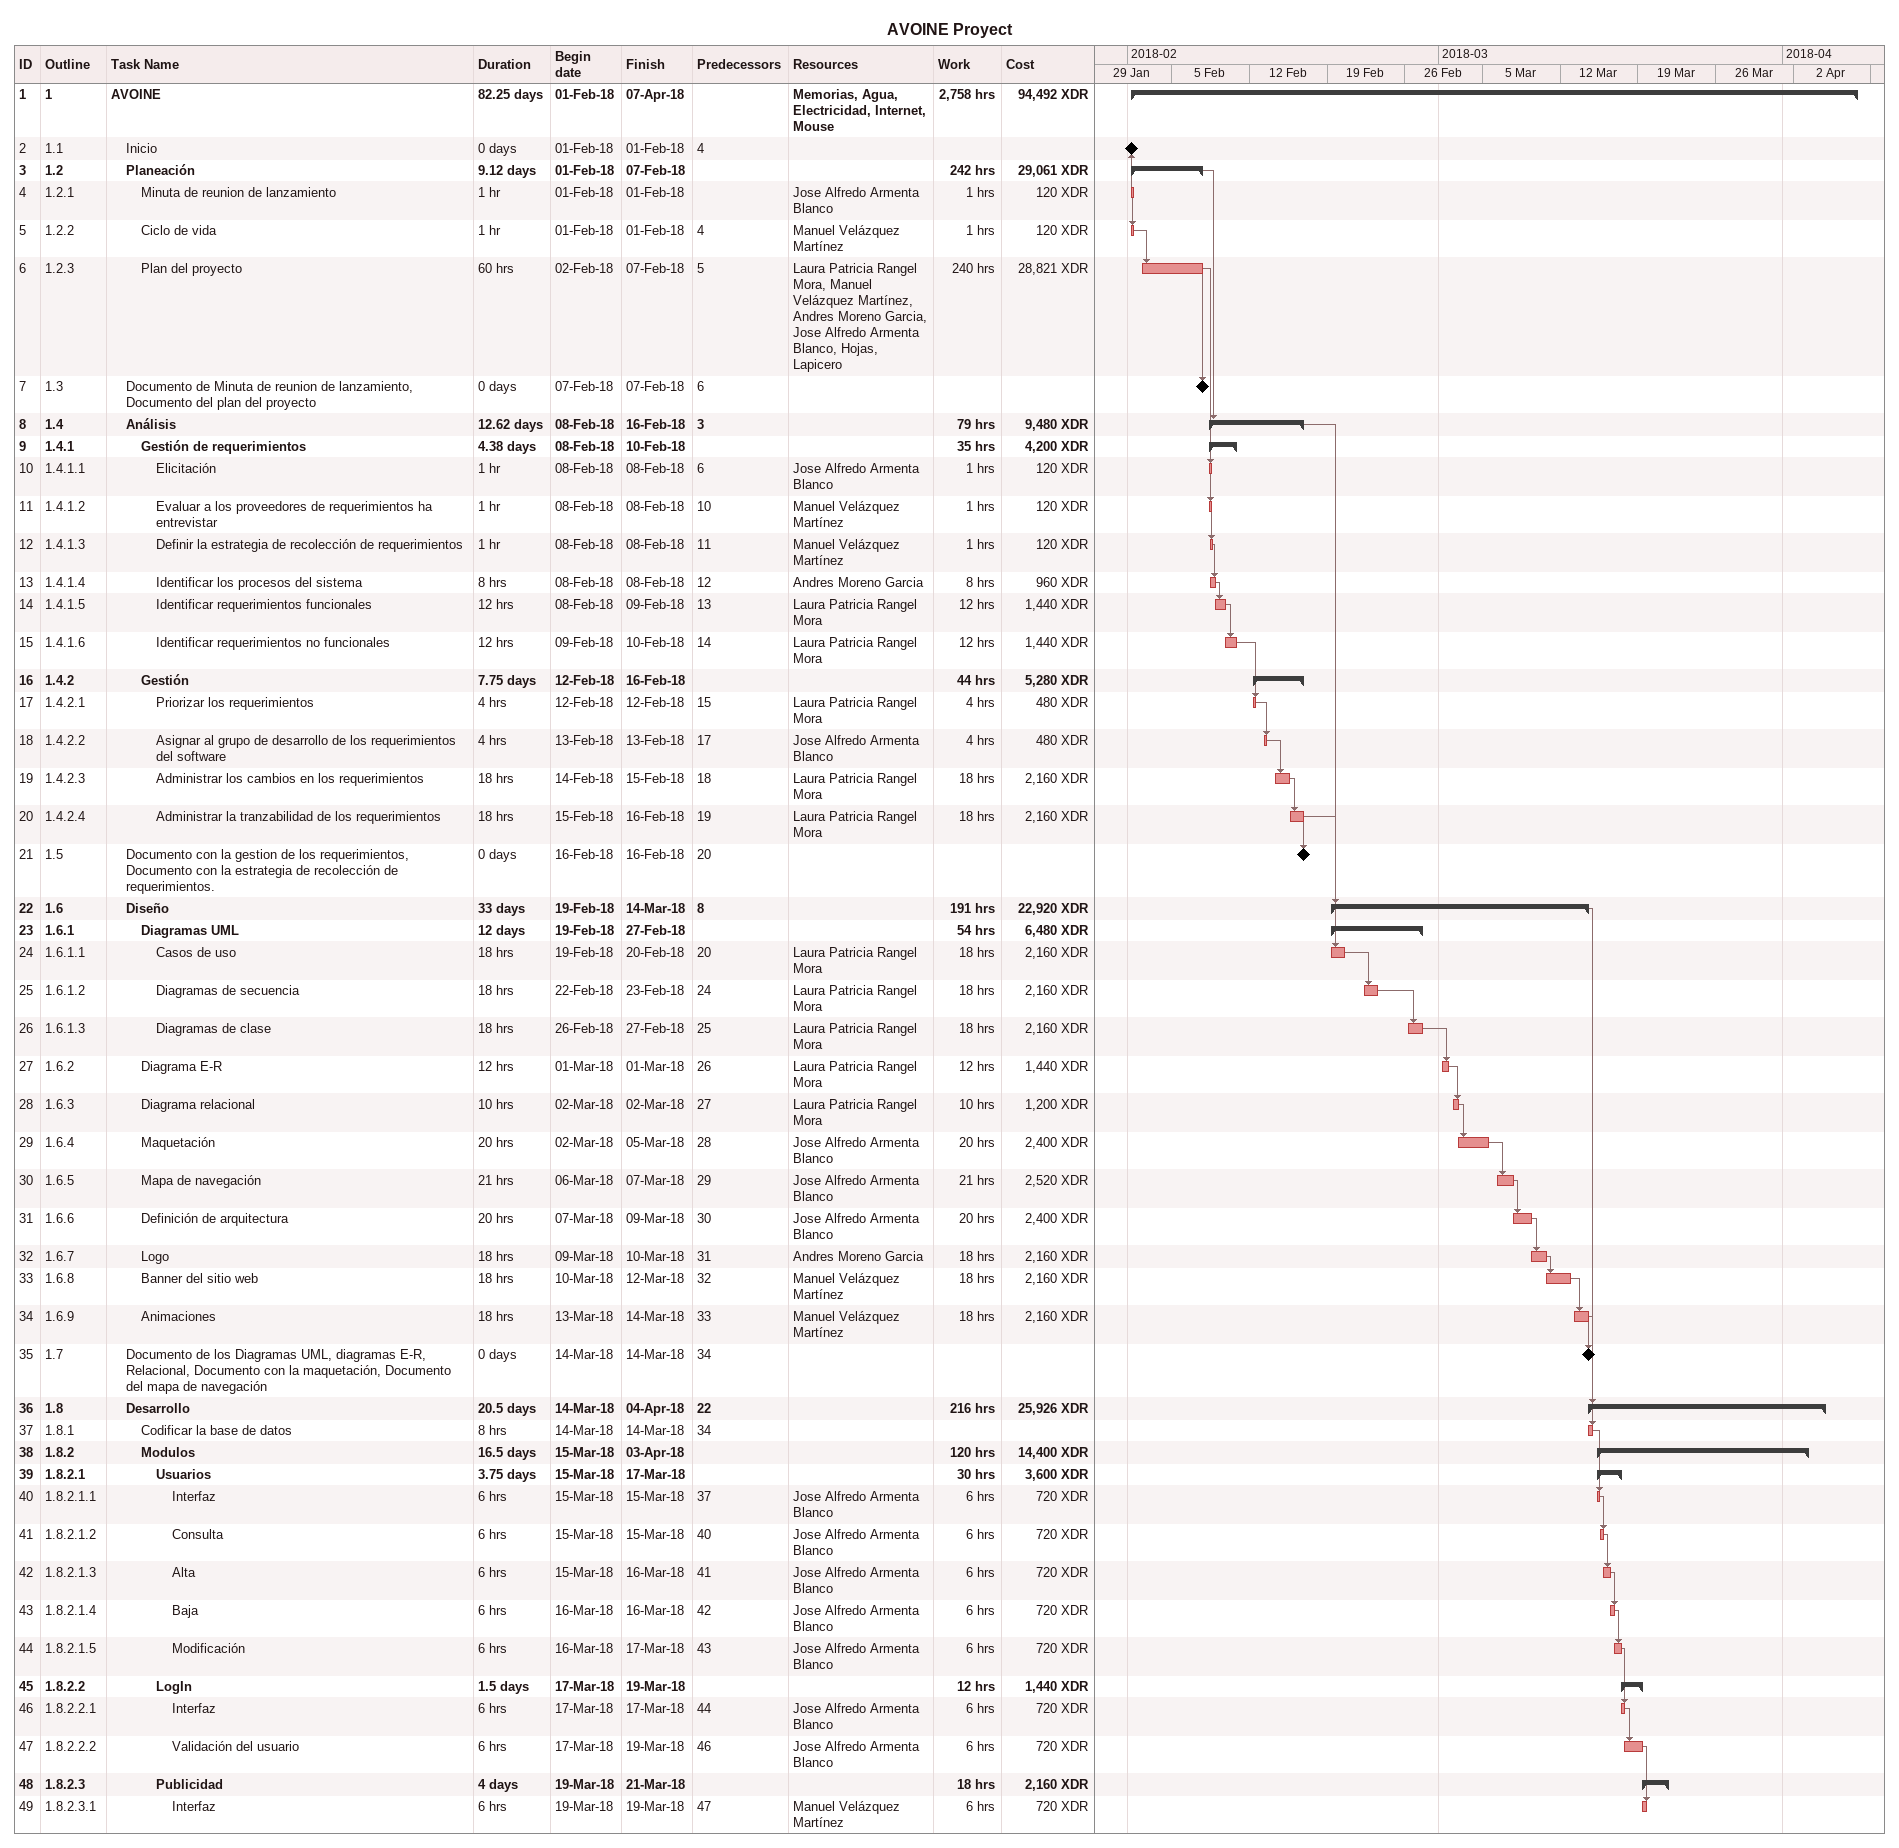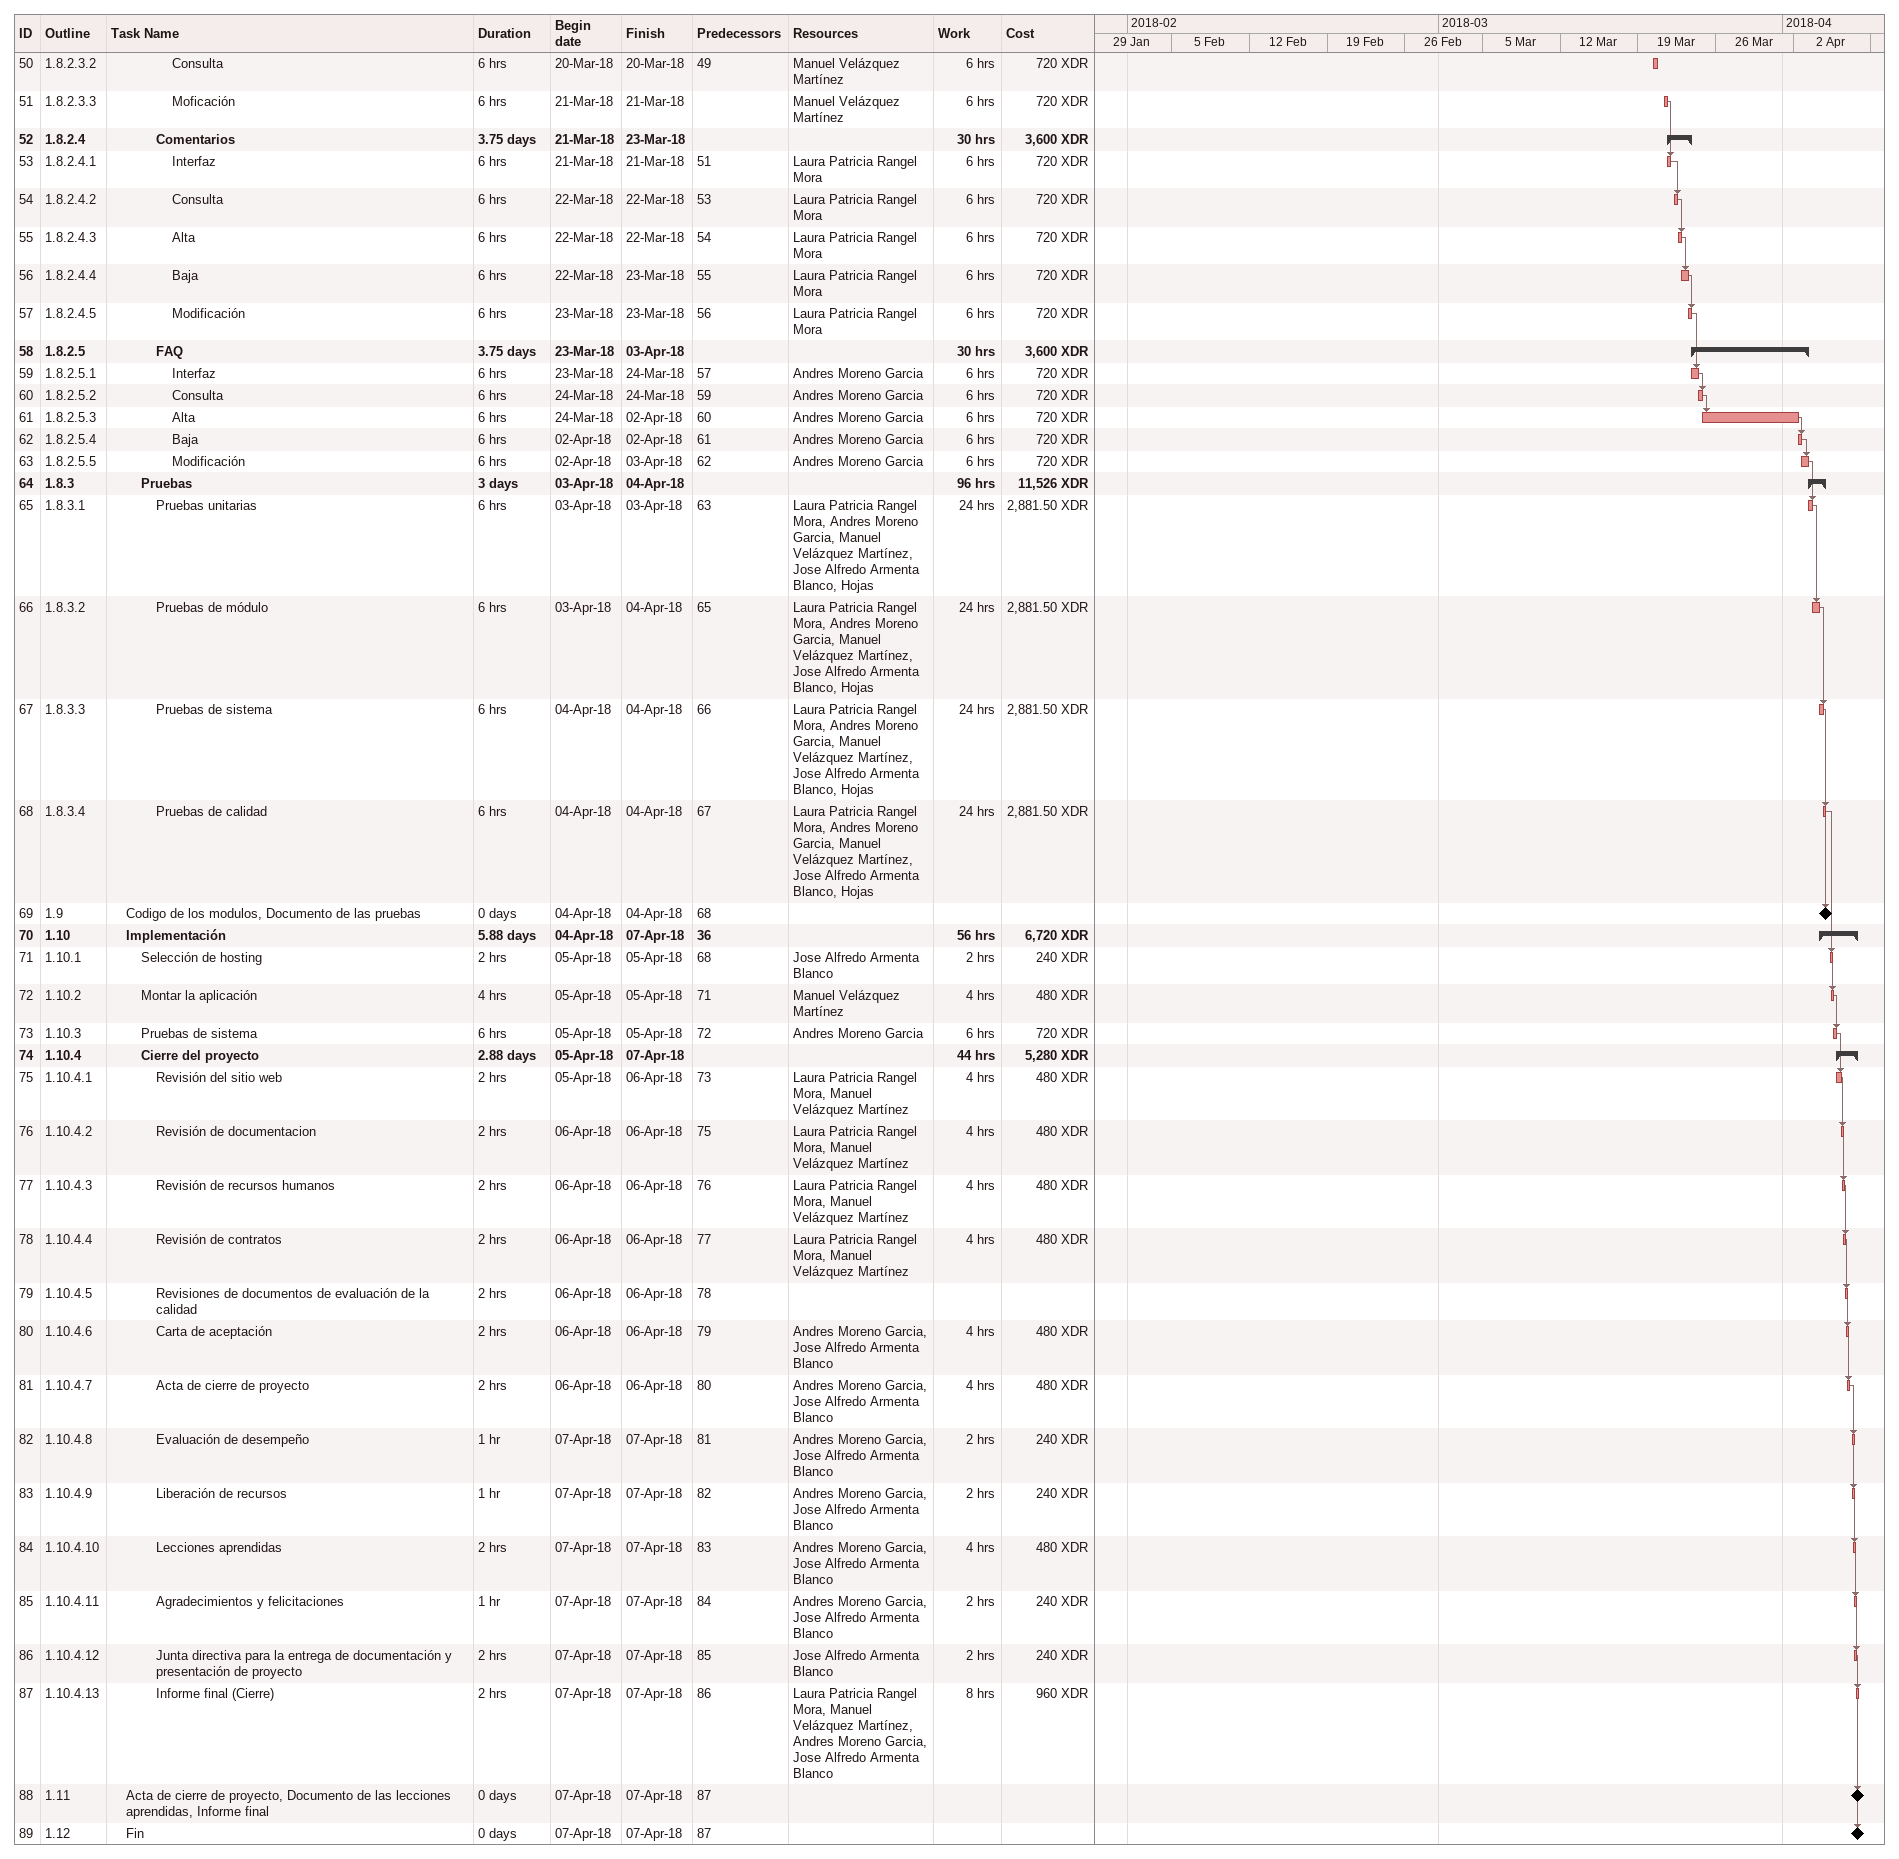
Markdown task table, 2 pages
AVOINE Proyect

| ID | WBS | Task | Duration | Start | Finish | Predecessors | Resources | Work (h) | Cost (XDR) |
|---|---|---|---|---|---|---|---|---|---|
| 1 | 1 | **AVOINE** | 82.25d | 2018-02-01 | 2018-04-07 |  | Memorias, Agua, Electricidad, Internet, Mouse | 2758 | 94492 |
| 2 | 1.1 | Inicio | 0d | 2018-02-01 | 2018-02-01 | 4 |  |  |  |
| 3 | 1.2 | **Planeación** | 9.12d | 2018-02-01 | 2018-02-07 |  |  | 242 | 29061 |
| 4 | 1.2.1 | Minuta de reunion de lanzamiento | 1h | 2018-02-01 | 2018-02-01 |  | Jose Alfredo Armenta Blanco | 1 | 120 |
| 5 | 1.2.2 | Ciclo de vida | 1h | 2018-02-01 | 2018-02-01 | 4 | Manuel Velázquez Martínez | 1 | 120 |
| 6 | 1.2.3 | Plan del proyecto | 60h | 2018-02-02 | 2018-02-07 | 5 | Laura Patricia Rangel Mora, Manuel Velázquez Martínez, Andres Moreno Garcia, Jose Alfredo Armenta Blanco, Hojas, Lapicero | 240 | 28821 |
| 7 | 1.3 | Documento de Minuta de reunion de lanzamiento, Documento del plan del proyecto | 0d | 2018-02-07 | 2018-02-07 | 6 |  |  |  |
| 8 | 1.4 | **Análisis** | 12.62d | 2018-02-08 | 2018-02-16 | 3 |  | 79 | 9480 |
| 9 | 1.4.1 | **Gestión de requerimientos** | 4.38d | 2018-02-08 | 2018-02-10 |  |  | 35 | 4200 |
| 10 | 1.4.1.1 | Elicitación | 1h | 2018-02-08 | 2018-02-08 | 6 | Jose Alfredo Armenta Blanco | 1 | 120 |
| 11 | 1.4.1.2 | Evaluar a los proveedores de requerimientos ha entrevistar | 1h | 2018-02-08 | 2018-02-08 | 10 | Manuel Velázquez Martínez | 1 | 120 |
| 12 | 1.4.1.3 | Definir la estrategia de recolección de requerimientos | 1h | 2018-02-08 | 2018-02-08 | 11 | Manuel Velázquez Martínez | 1 | 120 |
| 13 | 1.4.1.4 | Identificar los procesos del sistema | 8h | 2018-02-08 | 2018-02-08 | 12 | Andres Moreno Garcia | 8 | 960 |
| 14 | 1.4.1.5 | Identificar requerimientos funcionales | 12h | 2018-02-08 | 2018-02-09 | 13 | Laura Patricia Rangel Mora | 12 | 1440 |
| 15 | 1.4.1.6 | Identificar requerimientos no funcionales | 12h | 2018-02-09 | 2018-02-10 | 14 | Laura Patricia Rangel Mora | 12 | 1440 |
| 16 | 1.4.2 | **Gestión** | 7.75d | 2018-02-12 | 2018-02-16 |  |  | 44 | 5280 |
| 17 | 1.4.2.1 | Priorizar los requerimientos | 4h | 2018-02-12 | 2018-02-12 | 15 | Laura Patricia Rangel Mora | 4 | 480 |
| 18 | 1.4.2.2 | Asignar al grupo de desarrollo de los requerimientos del software | 4h | 2018-02-13 | 2018-02-13 | 17 | Jose Alfredo Armenta Blanco | 4 | 480 |
| 19 | 1.4.2.3 | Administrar los cambios en los requerimientos | 18h | 2018-02-14 | 2018-02-15 | 18 | Laura Patricia Rangel Mora | 18 | 2160 |
| 20 | 1.4.2.4 | Administrar la tranzabilidad de los requerimientos | 18h | 2018-02-15 | 2018-02-16 | 19 | Laura Patricia Rangel Mora | 18 | 2160 |
| 21 | 1.5 | Documento con la gestion de los requerimientos, Documento con la estrategia de recolección de requerimientos. | 0d | 2018-02-16 | 2018-02-16 | 20 |  |  |  |
| 22 | 1.6 | **Diseño** | 33d | 2018-02-19 | 2018-03-14 | 8 |  | 191 | 22920 |
| 23 | 1.6.1 | **Diagramas UML** | 12d | 2018-02-19 | 2018-02-27 |  |  | 54 | 6480 |
| 24 | 1.6.1.1 | Casos de uso | 18h | 2018-02-19 | 2018-02-20 | 20 | Laura Patricia Rangel Mora | 18 | 2160 |
| 25 | 1.6.1.2 | Diagramas de secuencia | 18h | 2018-02-22 | 2018-02-23 | 24 | Laura Patricia Rangel Mora | 18 | 2160 |
| 26 | 1.6.1.3 | Diagramas de clase | 18h | 2018-02-26 | 2018-02-27 | 25 | Laura Patricia Rangel Mora | 18 | 2160 |
| 27 | 1.6.2 | Diagrama E-R | 12h | 2018-03-01 | 2018-03-01 | 26 | Laura Patricia Rangel Mora | 12 | 1440 |
| 28 | 1.6.3 | Diagrama relacional | 10h | 2018-03-02 | 2018-03-02 | 27 | Laura Patricia Rangel Mora | 10 | 1200 |
| 29 | 1.6.4 | Maquetación | 20h | 2018-03-02 | 2018-03-05 | 28 | Jose Alfredo Armenta Blanco | 20 | 2400 |
| 30 | 1.6.5 | Mapa de navegación | 21h | 2018-03-06 | 2018-03-07 | 29 | Jose Alfredo Armenta Blanco | 21 | 2520 |
| 31 | 1.6.6 | Definición de arquitectura | 20h | 2018-03-07 | 2018-03-09 | 30 | Jose Alfredo Armenta Blanco | 20 | 2400 |
| 32 | 1.6.7 | Logo | 18h | 2018-03-09 | 2018-03-10 | 31 | Andres Moreno Garcia | 18 | 2160 |
| 33 | 1.6.8 | Banner del sitio web | 18h | 2018-03-10 | 2018-03-12 | 32 | Manuel Velázquez Martínez | 18 | 2160 |
| 34 | 1.6.9 | Animaciones | 18h | 2018-03-13 | 2018-03-14 | 33 | Manuel Velázquez Martínez | 18 | 2160 |
| 35 | 1.7 | Documento de los Diagramas UML, diagramas E-R, Relacional, Documento con la maquetación, Documento del mapa de navegación | 0d | 2018-03-14 | 2018-03-14 | 34 |  |  |  |
| 36 | 1.8 | **Desarrollo** | 20.5d | 2018-03-14 | 2018-04-04 | 22 |  | 216 | 25926 |
| 37 | 1.8.1 | Codificar la base de datos | 8h | 2018-03-14 | 2018-03-14 | 34 |  |  |  |
| 38 | 1.8.2 | **Modulos** | 16.5d | 2018-03-15 | 2018-04-03 |  |  | 120 | 14400 |
| 39 | 1.8.2.1 | **Usuarios** | 3.75d | 2018-03-15 | 2018-03-17 |  |  | 30 | 3600 |
| 40 | 1.8.2.1.1 | Interfaz | 6h | 2018-03-15 | 2018-03-15 | 37 | Jose Alfredo Armenta Blanco | 6 | 720 |
| 41 | 1.8.2.1.2 | Consulta | 6h | 2018-03-15 | 2018-03-15 | 40 | Jose Alfredo Armenta Blanco | 6 | 720 |
| 42 | 1.8.2.1.3 | Alta | 6h | 2018-03-15 | 2018-03-16 | 41 | Jose Alfredo Armenta Blanco | 6 | 720 |
| 43 | 1.8.2.1.4 | Baja | 6h | 2018-03-16 | 2018-03-16 | 42 | Jose Alfredo Armenta Blanco | 6 | 720 |
| 44 | 1.8.2.1.5 | Modificación | 6h | 2018-03-16 | 2018-03-17 | 43 | Jose Alfredo Armenta Blanco | 6 | 720 |
| 45 | 1.8.2.2 | **LogIn** | 1.5d | 2018-03-17 | 2018-03-19 |  |  | 12 | 1440 |
| 46 | 1.8.2.2.1 | Interfaz | 6h | 2018-03-17 | 2018-03-17 | 44 | Jose Alfredo Armenta Blanco | 6 | 720 |
| 47 | 1.8.2.2.2 | Validación del usuario | 6h | 2018-03-17 | 2018-03-19 | 46 | Jose Alfredo Armenta Blanco | 6 | 720 |
| 48 | 1.8.2.3 | **Publicidad** | 4d | 2018-03-19 | 2018-03-21 |  |  | 18 | 2160 |
| 49 | 1.8.2.3.1 | Interfaz | 6h | 2018-03-19 | 2018-03-19 | 47 | Manuel Velázquez Martínez | 6 | 720 |
| 50 | 1.8.2.3.2 | Consulta | 6h | 2018-03-20 | 2018-03-20 | 49 | Manuel Velázquez Martínez | 6 | 720 |
| 51 | 1.8.2.3.3 | Moficación | 6h | 2018-03-21 | 2018-03-21 |  | Manuel Velázquez Martínez | 6 | 720 |
| 52 | 1.8.2.4 | **Comentarios** | 3.75d | 2018-03-21 | 2018-03-23 |  |  | 30 | 3600 |
| 53 | 1.8.2.4.1 | Interfaz | 6h | 2018-03-21 | 2018-03-21 | 51 | Laura Patricia Rangel Mora | 6 | 720 |
| 54 | 1.8.2.4.2 | Consulta | 6h | 2018-03-22 | 2018-03-22 | 53 | Laura Patricia Rangel Mora | 6 | 720 |
| 55 | 1.8.2.4.3 | Alta | 6h | 2018-03-22 | 2018-03-22 | 54 | Laura Patricia Rangel Mora | 6 | 720 |
| 56 | 1.8.2.4.4 | Baja | 6h | 2018-03-22 | 2018-03-23 | 55 | Laura Patricia Rangel Mora | 6 | 720 |
| 57 | 1.8.2.4.5 | Modificación | 6h | 2018-03-23 | 2018-03-23 | 56 | Laura Patricia Rangel Mora | 6 | 720 |
| 58 | 1.8.2.5 | **FAQ** | 3.75d | 2018-03-23 | 2018-04-03 |  |  | 30 | 3600 |
| 59 | 1.8.2.5.1 | Interfaz | 6h | 2018-03-23 | 2018-03-24 | 57 | Andres Moreno Garcia | 6 | 720 |
| 60 | 1.8.2.5.2 | Consulta | 6h | 2018-03-24 | 2018-03-24 | 59 | Andres Moreno Garcia | 6 | 720 |
| 61 | 1.8.2.5.3 | Alta | 6h | 2018-03-24 | 2018-04-02 | 60 | Andres Moreno Garcia | 6 | 720 |
| 62 | 1.8.2.5.4 | Baja | 6h | 2018-04-02 | 2018-04-02 | 61 | Andres Moreno Garcia | 6 | 720 |
| 63 | 1.8.2.5.5 | Modificación | 6h | 2018-04-02 | 2018-04-03 | 62 | Andres Moreno Garcia | 6 | 720 |
| 64 | 1.8.3 | **Pruebas** | 3d | 2018-04-03 | 2018-04-04 |  |  | 96 | 11526 |
| 65 | 1.8.3.1 | Pruebas unitarias | 6h | 2018-04-03 | 2018-04-03 | 63 | Laura Patricia Rangel Mora, Andres Moreno Garcia, Manuel Velázquez Martínez, Jose Alfredo Armenta Blanco, Hojas | 24 | 2881.50 |
| 66 | 1.8.3.2 | Pruebas de módulo | 6h | 2018-04-03 | 2018-04-04 | 65 | Laura Patricia Rangel Mora, Andres Moreno Garcia, Manuel Velázquez Martínez, Jose Alfredo Armenta Blanco, Hojas | 24 | 2881.50 |
| 67 | 1.8.3.3 | Pruebas de sistema | 6h | 2018-04-04 | 2018-04-04 | 66 | Laura Patricia Rangel Mora, Andres Moreno Garcia, Manuel Velázquez Martínez, Jose Alfredo Armenta Blanco, Hojas | 24 | 2881.50 |
| 68 | 1.8.3.4 | Pruebas de calidad | 6h | 2018-04-04 | 2018-04-04 | 67 | Laura Patricia Rangel Mora, Andres Moreno Garcia, Manuel Velázquez Martínez, Jose Alfredo Armenta Blanco, Hojas | 24 | 2881.50 |
| 69 | 1.9 | Codigo de los modulos, Documento de las pruebas | 0d | 2018-04-04 | 2018-04-04 | 68 |  |  |  |
| 70 | 1.10 | **Implementación** | 5.88d | 2018-04-04 | 2018-04-07 | 36 |  | 56 | 6720 |
| 71 | 1.10.1 | Selección de hosting | 2h | 2018-04-05 | 2018-04-05 | 68 | Jose Alfredo Armenta Blanco | 2 | 240 |
| 72 | 1.10.2 | Montar la aplicación | 4h | 2018-04-05 | 2018-04-05 | 71 | Manuel Velázquez Martínez | 4 | 480 |
| 73 | 1.10.3 | Pruebas de sistema | 6h | 2018-04-05 | 2018-04-05 | 72 | Andres Moreno Garcia | 6 | 720 |
| 74 | 1.10.4 | **Cierre del proyecto** | 2.88d | 2018-04-05 | 2018-04-07 |  |  | 44 | 5280 |
| 75 | 1.10.4.1 | Revisión del sitio web | 2h | 2018-04-05 | 2018-04-06 | 73 | Laura Patricia Rangel Mora, Manuel Velázquez Martínez | 4 | 480 |
| 76 | 1.10.4.2 | Revisión de documentacion | 2h | 2018-04-06 | 2018-04-06 | 75 | Laura Patricia Rangel Mora, Manuel Velázquez Martínez | 4 | 480 |
| 77 | 1.10.4.3 | Revisión de recursos humanos | 2h | 2018-04-06 | 2018-04-06 | 76 | Laura Patricia Rangel Mora, Manuel Velázquez Martínez | 4 | 480 |
| 78 | 1.10.4.4 | Revisión de contratos | 2h | 2018-04-06 | 2018-04-06 | 77 | Laura Patricia Rangel Mora, Manuel Velázquez Martínez | 4 | 480 |
| 79 | 1.10.4.5 | Revisiones de documentos de evaluación de la calidad | 2h | 2018-04-06 | 2018-04-06 | 78 |  |  |  |
| 80 | 1.10.4.6 | Carta de aceptación | 2h | 2018-04-06 | 2018-04-06 | 79 | Andres Moreno Garcia, Jose Alfredo Armenta Blanco | 4 | 480 |
| 81 | 1.10.4.7 | Acta de cierre de proyecto | 2h | 2018-04-06 | 2018-04-06 | 80 | Andres Moreno Garcia, Jose Alfredo Armenta Blanco | 4 | 480 |
| 82 | 1.10.4.8 | Evaluación de desempeño | 1h | 2018-04-07 | 2018-04-07 | 81 | Andres Moreno Garcia, Jose Alfredo Armenta Blanco | 2 | 240 |
| 83 | 1.10.4.9 | Liberación de recursos | 1h | 2018-04-07 | 2018-04-07 | 82 | Andres Moreno Garcia, Jose Alfredo Armenta Blanco | 2 | 240 |
| 84 | 1.10.4.10 | Lecciones aprendidas | 2h | 2018-04-07 | 2018-04-07 | 83 | Andres Moreno Garcia, Jose Alfredo Armenta Blanco | 4 | 480 |
| 85 | 1.10.4.11 | Agradecimientos y felicitaciones | 1h | 2018-04-07 | 2018-04-07 | 84 | Andres Moreno Garcia, Jose Alfredo Armenta Blanco | 2 | 240 |
| 86 | 1.10.4.12 | Junta directiva para la entrega de documentación y presentación de proyecto | 2h | 2018-04-07 | 2018-04-07 | 85 | Jose Alfredo Armenta Blanco | 2 | 240 |
| 87 | 1.10.4.13 | Informe final (Cierre) | 2h | 2018-04-07 | 2018-04-07 | 86 | Laura Patricia Rangel Mora, Manuel Velázquez Martínez, Andres Moreno Garcia, Jose Alfredo Armenta Blanco | 8 | 960 |
| 88 | 1.11 | Acta de cierre de proyecto, Documento de las lecciones aprendidas, Informe final | 0d | 2018-04-07 | 2018-04-07 | 87 |  |  |  |
| 89 | 1.12 | Fin | 0d | 2018-04-07 | 2018-04-07 | 87 |  |  |  |
